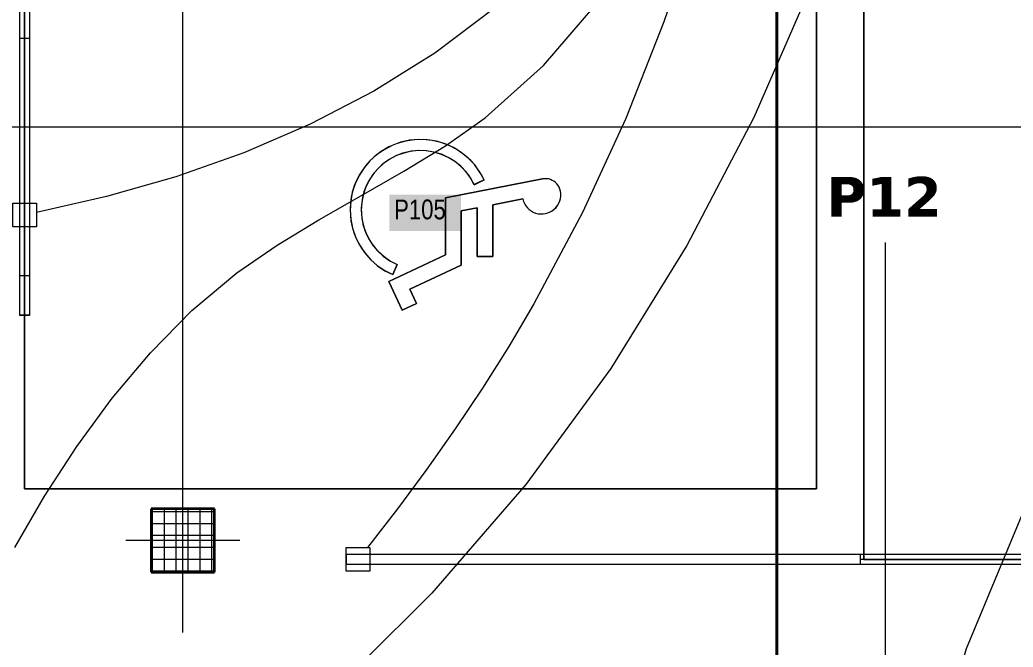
# Model space of a CAD drawing. Extents: x -1132 to 613, y -179 to 712.
# Drawn here: x -232.9 to -107.5, y 94.5 to 173.7 of the extents above; entities that cross this region are included whole.
import ezdxf
from ezdxf.lldxf.tags import DXFTag

# ---------------------------------------------------------------- set-up
doc = ezdxf.new("R2010")
doc.units = 0
doc.layers.get('0').update_dxf_attribs({"lineweight": 13})
for name, color, linetype, lineweight, true_color in [('A-____-MATC-OTLN', 7, 'Strichpunkt - Mittel', 40, 0x0080ff), ('A-DETL-____-OTLN', 5, 'Continuous', 9, 0x0000ff), ('EL01_WAN_Leitung_HLKS', 5, 'Continuous', 13, 0x0000ff), ('EL01_WAN_Leitung_Licht', 7, 'Continuous', 13, 0x0080ff), ('EL01_WAN_Leitung_Notbeleuchtung', 7, 'Continuous', 13, 0x009900), ('EL01_WAN_Leuchten', 7, 'Continuous', 13, 0x0080ff), ('EL01_WAN_Licht', 7, 'Continuous', 13, 0x0080ff), ('S-GRID-____-IDEN', 7, 'Continuous', 9, 0x5555aa)]:
    doc.layers.add(name, color=color, linetype=linetype, lineweight=lineweight, true_color=true_color)
for name, color, linetype, lineweight in [('C-PRKG-____-IDEN', 7, 'Continuous', 5), ('C-PRKG-____-OTLN', 7, 'Continuous', 9), ('S-COLS-____-MCUT', 7, 'Continuous', 35), ('S-COLS-____-OTLN', 7, 'Continuous', 9), ('S-GRID-____-OTLN', 7, 'Continuous', 5)]:
    doc.layers.add(name, color=color, linetype=linetype, lineweight=lineweight)
doc.styles.get("Standard").update_dxf_attribs({"font": 'arial.ttf'})
tags = doc.linetypes.add('_Rasterlinie_', pattern=[0.375, 0.2, -0.05, 0.075, -0.05]).pattern_tags.tags
tags[10:11] = [DXFTag(74, 4), DXFTag(75, 0), DXFTag(340, '0'), DXFTag(46, 1.0), DXFTag(50, 0.0), DXFTag(44, 0.0), DXFTag(45, 0.0)]
tags[8:9] = [DXFTag(74, 4), DXFTag(75, 0), DXFTag(340, '0'), DXFTag(46, 1.0), DXFTag(50, 0.0), DXFTag(44, 0.0), DXFTag(45, 0.0)]
tags[6:7] = [DXFTag(74, 4), DXFTag(75, 0), DXFTag(340, '0'), DXFTag(46, 1.0), DXFTag(50, 0.0), DXFTag(44, 0.0), DXFTag(45, 0.0)]
tags[4:5] = [DXFTag(74, 4), DXFTag(75, 0), DXFTag(340, '0'), DXFTag(46, 1.0), DXFTag(50, 0.0), DXFTag(44, 0.0), DXFTag(45, 0.0)]
tags = doc.linetypes.add('_Strichpunkt - Mittel_', pattern=[0.35, 0.15, -0.1, 0, -0.1]).pattern_tags.tags
tags[10:11] = [DXFTag(74, 4), DXFTag(75, 0), DXFTag(340, '0'), DXFTag(46, 1.0), DXFTag(50, 0.0), DXFTag(44, 0.0), DXFTag(45, 0.0)]
tags[8:9] = [DXFTag(74, 4), DXFTag(75, 0), DXFTag(340, '0'), DXFTag(46, 1.0), DXFTag(50, 0.0), DXFTag(44, 0.0), DXFTag(45, 0.0)]
tags[6:7] = [DXFTag(74, 4), DXFTag(75, 0), DXFTag(340, '0'), DXFTag(46, 1.0), DXFTag(50, 0.0), DXFTag(44, 0.0), DXFTag(45, 0.0)]
tags[4:5] = [DXFTag(74, 4), DXFTag(75, 0), DXFTag(340, '0'), DXFTag(46, 1.0), DXFTag(50, 0.0), DXFTag(44, 0.0), DXFTag(45, 0.0)]
tags = doc.linetypes.add('Strichpunkt - Mittel', pattern=[0.35, 0.15, -0.1, 0, -0.1]).pattern_tags.tags
tags[10:11] = [DXFTag(74, 4), DXFTag(75, 0), DXFTag(340, '0'), DXFTag(46, 1.0), DXFTag(50, 0.0), DXFTag(44, 0.0), DXFTag(45, 0.0)]
tags[8:9] = [DXFTag(74, 4), DXFTag(75, 0), DXFTag(340, '0'), DXFTag(46, 1.0), DXFTag(50, 0.0), DXFTag(44, 0.0), DXFTag(45, 0.0)]
tags[6:7] = [DXFTag(74, 4), DXFTag(75, 0), DXFTag(340, '0'), DXFTag(46, 1.0), DXFTag(50, 0.0), DXFTag(44, 0.0), DXFTag(45, 0.0)]
tags[4:5] = [DXFTag(74, 4), DXFTag(75, 0), DXFTag(340, '0'), DXFTag(46, 1.0), DXFTag(50, 0.0), DXFTag(44, 0.0), DXFTag(45, 0.0)]

# ---------------------------------------------------------------- blocks, each defined once
blk = doc.blocks.new('Referenz-A0UJ359BXE', base_point=(-1140.16, -173.77))
at = {"layer": 'A-____-MATC-OTLN', "color": 0, "linetype": 'Strichpunkt - Mittel', "ltscale": 0.4}
blk.add_line((-137.29, 357.16), (-137.29, -173.77), dxfattribs=at)
at = {"layer": 'A-DETL-____-OTLN', "color": 0, "linetype": '_Strichpunkt - Mittel_', "ltscale": 0.13}
blk.add_line((-205.09, 107.96), (-219.49, 107.96), dxfattribs=at)
at = {"layer": 'C-PRKG-____-IDEN', "color": 7, "linetype": 'Continuous', "ltscale": 0.13, "true_color": 0xffffff}
for points in [[(-186.24, 147.03), (-177.17, 147.03), (-186.24, 151.63)], [(-177.17, 147.03), (-186.24, 151.63), (-177.17, 151.63)]]:
    blk.add_solid(points, dxfattribs=at)
at = {"layer": 'C-PRKG-____-OTLN', "color": 0, "linetype": 'Continuous', "ltscale": 0.13}
for p, q in [((-126.29, 105.57), (-126.29, 205.55)), ((-126.29, 205.55), (-126.29, 105.57)), ((-126.29, 105.57), (-126.29, 205.55)), ((-232.29, 184.88), (-232.29, 114.5)), ((-232.29, 114.5), (-232.29, 184.88)), ((-232.29, 114.5), (-232.29, 184.88)), ((-132.29, 114.5), (-132.29, 184.88)), ((-132.29, 114.5), (-132.29, 184.88)), ((-132.29, 184.88), (-132.29, 114.5)), ((-185.25, 158.07), (-186.28, 157.63)), ((-184.8, 158.22), (-185.88, 157.82)), ((-184.18, 158.38), (-185.25, 158.07)), ((-183.69, 158.47), (-184.8, 158.22)), ((-183.07, 158.55), (-184.18, 158.38)), ((-182.54, 158.58), (-183.69, 158.47)), ((-181.95, 158.57), (-183.07, 158.55)), ((-181.4, 158.54), (-182.54, 158.58)), ((-180.83, 158.46), (-181.95, 158.57)), ((-180.27, 158.35), (-181.4, 158.54)), ((-179.74, 158.21), (-180.83, 158.46)), ((-179.17, 158.02), (-180.27, 158.35)), ((-178.69, 157.82), (-179.74, 158.21)), ((-187.25, 157.07), (-188.14, 156.38)), ((-186.89, 157.29), (-187.83, 156.64)), ((-186.28, 157.63), (-187.25, 157.07)), ((-185.88, 157.82), (-186.89, 157.29)), ((-184.56, 156.83), (-185.5, 156.46)), ((-184.41, 156.87), (-185.31, 156.54)), ((-183.59, 157.07), (-184.56, 156.83)), ((-183.47, 157.09), (-184.41, 156.87)), ((-182.59, 157.18), (-183.59, 157.07)), ((-182.5, 157.18), (-183.47, 157.09)), ((-181.59, 157.15), (-182.59, 157.18)), ((-181.54, 157.14), (-182.5, 157.18)), ((-180.6, 156.99), (-181.59, 157.15)), ((-180.59, 156.99), (-181.54, 157.14)), ((-179.64, 156.7), (-180.6, 156.99)), ((-179.66, 156.71), (-180.59, 156.99)), ((-178.13, 157.55), (-179.17, 158.02)), ((-177.69, 157.3), (-178.69, 157.82)), ((-177.15, 156.95), (-178.13, 157.55)), ((-176.77, 156.66), (-177.69, 157.3)), ((-176.26, 156.23), (-177.15, 156.95)), ((-188.68, 155.87), (-189.42, 154.99)), ((-188.68, 155.87), (-189.18, 155.31)), ((-187.83, 156.64), (-188.68, 155.87)), ((-188.14, 156.38), (-188.68, 155.87)), ((-186.96, 155.54), (-187.67, 154.89)), ((-186.37, 155.97), (-187.17, 155.37)), ((-186.17, 156.1), (-186.96, 155.54)), ((-185.5, 156.46), (-186.37, 155.97)), ((-185.31, 156.54), (-186.17, 156.1)), ((-178.78, 156.31), (-179.66, 156.71)), ((-178.73, 156.28), (-179.64, 156.7)), ((-177.96, 155.8), (-178.78, 156.31)), ((-177.88, 155.75), (-178.73, 156.28)), ((-177.21, 155.2), (-177.96, 155.8)), ((-177.11, 155.1), (-177.88, 155.75)), ((-175.94, 155.91), (-176.77, 156.66)), ((-175.47, 155.4), (-176.26, 156.23)), ((-175.44, 155.36), (-175.94, 155.91)), ((-189.42, 154.99), (-190.05, 154.03)), ((-189.63, 154.71), (-190.02, 154.08)), ((-189.18, 155.31), (-189.63, 154.71)), ((-188.13, 154.38), (-188.54, 153.82)), ((-187.67, 154.89), (-188.3, 154.16)), ((-187.68, 154.89), (-188.13, 154.38)), ((-187.17, 155.37), (-187.68, 154.89)), ((-176.54, 154.5), (-177.21, 155.2)), ((-176.63, 154.6), (-177.11, 155.1)), ((-176.2, 154.06), (-176.63, 154.6)), ((-175.97, 153.72), (-176.54, 154.5)), ((-174.79, 154.47), (-175.47, 155.4)), ((-174.99, 154.76), (-175.44, 155.36)), ((-174.58, 154.13), (-174.99, 154.76)), ((-174.24, 153.47), (-174.79, 154.47)), ((-190.36, 153.41), (-190.65, 152.72)), ((-190.05, 154.03), (-190.54, 153)), ((-190.02, 154.07), (-190.36, 153.41)), ((-188.82, 153.35), (-189.24, 152.48)), ((-188.89, 153.23), (-189.19, 152.6)), ((-188.54, 153.82), (-188.89, 153.23)), ((-188.3, 154.16), (-188.82, 153.35)), ((-166.88, 153.59), (-179.15, 151.2)), ((-179.15, 151.2), (-166.88, 153.59)), ((-175.83, 153.49), (-176.2, 154.06)), ((-175.51, 152.87), (-175.97, 153.72)), ((-175.51, 152.88), (-175.83, 153.49)), ((-175.51, 152.87), (-174.24, 153.47)), ((-174.24, 153.47), (-175.51, 152.88)), ((-174.24, 153.47), (-174.58, 154.13)), ((-174.24, 153.47), (-174.24, 153.47)), ((-166.63, 153.62), (-166.88, 153.59)), ((-166.63, 153.62), (-166.88, 153.59)), ((-166.38, 153.62), (-166.63, 153.62)), ((-166.38, 153.62), (-166.63, 153.62)), ((-166.13, 153.59), (-166.38, 153.62)), ((-166.13, 153.59), (-166.38, 153.62)), ((-165.89, 153.52), (-166.13, 153.59)), ((-165.89, 153.52), (-166.13, 153.59)), ((-165.65, 153.42), (-165.89, 153.52)), ((-165.65, 153.42), (-165.89, 153.52)), ((-165.44, 153.3), (-165.65, 153.42)), ((-165.44, 153.3), (-165.65, 153.42)), ((-165.24, 153.14), (-165.44, 153.3)), ((-165.24, 153.14), (-165.44, 153.3)), ((-165.06, 152.96), (-165.24, 153.14)), ((-165.06, 152.96), (-165.24, 153.14)), ((-190.9, 151.91), (-191.11, 150.78)), ((-190.87, 152.01), (-191.04, 151.28)), ((-190.54, 153), (-190.9, 151.91)), ((-190.65, 152.72), (-190.87, 152.01)), ((-189.43, 151.96), (-189.6, 151.29)), ((-189.24, 152.48), (-189.54, 151.56)), ((-189.19, 152.6), (-189.43, 151.96)), ((-175.51, 152.88), (-175.51, 152.87)), ((-164.91, 152.76), (-165.06, 152.96)), ((-164.91, 152.76), (-165.06, 152.96)), ((-164.78, 152.54), (-164.91, 152.76)), ((-164.78, 152.54), (-164.91, 152.76)), ((-164.69, 152.31), (-164.78, 152.54)), ((-164.69, 152.31), (-164.78, 152.54)), ((-164.62, 152.07), (-164.69, 152.31)), ((-164.62, 152.07), (-164.69, 152.31)), ((-164.58, 151.76), (-164.62, 152.07)), ((-164.58, 151.76), (-164.62, 152.07)), ((-191.11, 150.78), (-191.18, 149.64)), ((-191.14, 150.54), (-191.18, 149.79)), ((-191.04, 151.28), (-191.14, 150.54)), ((-189.72, 150.61), (-189.78, 149.65)), ((-189.72, 150.61), (-189.77, 149.92)), ((-189.54, 151.56), (-189.72, 150.61)), ((-189.6, 151.29), (-189.72, 150.61)), ((-179.15, 151.2), (-179.15, 144.01)), ((-179.15, 144.01), (-179.15, 151.2)), ((-179.15, 151.2), (-179.15, 151.2)), ((-173.15, 150.33), (-169.38, 151.07)), ((-169.38, 151.07), (-173.15, 150.33)), ((-169.38, 151.07), (-169.29, 150.76)), ((-169.38, 151.07), (-169.29, 150.76)), ((-169.38, 151.07), (-169.38, 151.07)), ((-169.29, 150.76), (-169.16, 150.48)), ((-169.29, 150.76), (-169.16, 150.48)), ((-164.98, 150.26), (-164.83, 150.53)), ((-164.98, 150.26), (-164.83, 150.53)), ((-164.83, 150.53), (-164.71, 150.82)), ((-164.83, 150.53), (-164.71, 150.82)), ((-164.71, 150.82), (-164.63, 151.13)), ((-164.71, 150.82), (-164.63, 151.13)), ((-164.63, 151.13), (-164.58, 151.44)), ((-164.63, 151.13), (-164.58, 151.44)), ((-164.58, 151.44), (-164.58, 151.76)), ((-164.58, 151.44), (-164.58, 151.76)), ((-164.58, 151.6), (-164.58, 151.6)), ((-191.18, 149.79), (-191.15, 149.04)), ((-191.18, 149.69), (-191.18, 149.69)), ((-191.18, 149.64), (-191.1, 148.5)), ((-189.78, 149.65), (-189.71, 148.68)), ((-189.77, 149.92), (-189.76, 149.23)), ((-175.15, 149.95), (-177.15, 149.56)), ((-177.15, 149.56), (-175.15, 149.94)), ((-177.15, 142.73), (-177.15, 149.56)), ((-177.15, 149.56), (-177.15, 142.73)), ((-177.15, 149.56), (-177.15, 149.56)), ((-175.15, 149.95), (-175.15, 149.94)), ((-175.15, 149.94), (-175.15, 143.81)), ((-175.15, 143.81), (-175.15, 149.94)), ((-173.15, 143.81), (-173.15, 150.33)), ((-173.15, 150.33), (-173.15, 143.81)), ((-173.15, 150.33), (-173.15, 150.33)), ((-169.16, 150.48), (-169, 150.21)), ((-169.16, 150.48), (-169, 150.21)), ((-169, 150.21), (-168.8, 149.96)), ((-169, 150.21), (-168.8, 149.96)), ((-168.8, 149.96), (-168.58, 149.74)), ((-168.8, 149.96), (-168.58, 149.74)), ((-168.58, 149.74), (-168.32, 149.56)), ((-168.58, 149.74), (-168.32, 149.56)), ((-168.32, 149.56), (-168.05, 149.4)), ((-168.32, 149.56), (-168.05, 149.41)), ((-168.05, 149.41), (-167.75, 149.29)), ((-168.05, 149.4), (-167.75, 149.29)), ((-167.75, 149.29), (-167.45, 149.21)), ((-167.75, 149.29), (-167.45, 149.21)), ((-166.51, 149.22), (-166.21, 149.31)), ((-166.51, 149.23), (-166.21, 149.31)), ((-166.21, 149.31), (-165.92, 149.43)), ((-166.21, 149.31), (-165.92, 149.43)), ((-165.92, 149.43), (-165.64, 149.59)), ((-165.92, 149.43), (-165.65, 149.59)), ((-165.65, 149.59), (-165.4, 149.79)), ((-165.64, 149.59), (-165.4, 149.79)), ((-165.4, 149.79), (-165.17, 150.01)), ((-165.4, 149.79), (-165.18, 150.01)), ((-165.18, 150.01), (-164.98, 150.26)), ((-165.17, 150.01), (-164.98, 150.26)), ((-191.15, 149.04), (-191.07, 148.3)), ((-191.1, 148.5), (-190.87, 147.37)), ((-191.07, 148.3), (-190.92, 147.57)), ((-189.76, 149.23), (-189.69, 148.55)), ((-189.71, 148.68), (-189.52, 147.74)), ((-189.69, 148.55), (-189.55, 147.87)), ((-167.45, 149.21), (-167.14, 149.18)), ((-167.45, 149.21), (-167.14, 149.18)), ((-167.14, 149.18), (-166.82, 149.18)), ((-167.14, 149.18), (-166.82, 149.18)), ((-166.82, 149.18), (-166.51, 149.23)), ((-166.82, 149.18), (-166.51, 149.22)), ((-190.92, 147.57), (-190.71, 146.85)), ((-190.87, 147.37), (-190.5, 146.29)), ((-190.71, 146.85), (-190.44, 146.15)), ((-189.55, 147.87), (-189.35, 147.21)), ((-189.52, 147.74), (-189.21, 146.83)), ((-189.35, 147.21), (-189.1, 146.57)), ((-189.21, 146.83), (-188.78, 145.96)), ((-190.5, 146.29), (-189.99, 145.26)), ((-190.44, 146.15), (-190.12, 145.48)), ((-189.1, 146.57), (-188.78, 145.96)), ((-188.78, 145.96), (-188.25, 145.16)), ((-188.78, 145.96), (-188.41, 145.38)), ((-190.11, 145.48), (-189.73, 144.84)), ((-189.99, 145.26), (-189.36, 144.31)), ((-189.73, 144.84), (-189.3, 144.23)), ((-189.36, 144.31), (-188.61, 143.44)), ((-188.41, 145.38), (-187.76, 144.58)), ((-188.25, 145.16), (-187.61, 144.43)), ((-187.76, 144.58), (-187, 143.87)), ((-187.61, 144.43), (-186.89, 143.79)), ((-189.3, 144.23), (-188.56, 143.39)), ((-188.61, 143.44), (-187.75, 142.68)), ((-188.56, 143.39), (-187.71, 142.65)), ((-187, 143.87), (-186.15, 143.28)), ((-186.89, 143.79), (-186.09, 143.24)), ((-179.15, 144.01), (-186.31, 140.67)), ((-186.31, 140.67), (-179.15, 144.01)), ((-186.15, 143.28), (-185.23, 142.81)), ((-186.09, 143.24), (-185.23, 142.81)), ((-179.15, 144.01), (-179.15, 144.01)), ((-175.15, 143.81), (-173.15, 143.81)), ((-173.15, 143.81), (-175.15, 143.81)), ((-175.15, 143.81), (-175.15, 143.81)), ((-173.15, 143.81), (-173.15, 143.81)), ((-187.75, 142.68), (-186.8, 142.04)), ((-187.71, 142.65), (-186.78, 142.02)), ((-186.8, 142.04), (-185.78, 141.52)), ((-186.78, 142.02), (-185.78, 141.52)), ((-185.78, 141.52), (-185.23, 142.81)), ((-185.23, 142.81), (-185.78, 141.52)), ((-185.23, 142.81), (-185.23, 142.81)), ((-183.65, 139.7), (-177.15, 142.73)), ((-177.15, 142.73), (-183.65, 139.7)), ((-177.15, 142.73), (-177.15, 142.73)), ((-186.31, 140.67), (-184.62, 137.04)), ((-184.62, 137.04), (-186.31, 140.67)), ((-186.31, 140.67), (-186.31, 140.67)), ((-185.78, 141.52), (-185.78, 141.52)), ((-182.81, 137.89), (-183.65, 139.7)), ((-183.65, 139.7), (-182.81, 137.89)), ((-183.65, 139.7), (-183.65, 139.7)), ((-184.62, 137.04), (-182.81, 137.89)), ((-182.81, 137.89), (-184.62, 137.04)), ((-184.62, 137.04), (-184.62, 137.04)), ((-182.81, 137.89), (-182.81, 137.89)), ((-132.29, 114.5), (-232.29, 114.5)), ((-232.29, 114.5), (-132.29, 114.5)), ((-132.29, 114.5), (-232.29, 114.5)), ((-232.29, 114.5), (-232.29, 114.5)), ((-132.29, 114.5), (-132.29, 114.5)), ((-73.29, 105.57), (-126.29, 105.57)), ((-126.29, 105.57), (-73.29, 105.57)), ((-73.29, 105.57), (-126.29, 105.57)), ((-126.29, 105.57), (-126.29, 105.57))]:
    blk.add_line(p, q, dxfattribs=at)
at = {"layer": 'S-COLS-____-MCUT', "color": 0, "linetype": 'Continuous', "ltscale": 0.35}
for p, q in [((-208.29, 111.96), (-216.29, 111.96)), ((-216.29, 111.96), (-216.29, 103.96)), ((-208.29, 103.96), (-208.29, 111.96)), ((-216.29, 103.96), (-208.29, 103.96))]:
    blk.add_line(p, q, dxfattribs=at)
at = {"layer": 'S-COLS-____-OTLN', "color": 0, "linetype": 'Continuous', "ltscale": 0.13}
for p, q in [((-216.13, 103.96), (-216.13, 111.96)), ((-214.63, 103.96), (-214.63, 111.96)), ((-213.13, 103.96), (-213.13, 111.96)), ((-211.63, 103.96), (-211.63, 111.96)), ((-210.13, 103.96), (-210.13, 111.96)), ((-208.63, 103.96), (-208.63, 111.96)), ((-216.29, 111.63), (-208.29, 111.63)), ((-216.29, 110.13), (-208.29, 110.13)), ((-216.29, 108.63), (-208.29, 108.63)), ((-216.29, 107.13), (-208.29, 107.13)), ((-216.29, 105.63), (-208.29, 105.63)), ((-216.29, 104.13), (-208.29, 104.13))]:
    blk.add_line(p, q, dxfattribs=at)
at = {"layer": 'S-GRID-____-OTLN', "color": 0, "linetype": '_Rasterlinie_', "ltscale": 0.13}
for p, q in [((-212.29, 96.36), (-212.29, 357.16)), ((-1093.73, 160.16), (174.71, 160.16)), ((-123.59, -160.53), (-123.59, 145.56))]:
    blk.add_line(p, q, dxfattribs=at)
at = {"layer": 'C-PRKG-____-IDEN', "color": 0, "linetype": 'Continuous', "ltscale": 0.13, "insert": (-185.62, 151), "char_height": 2.5, "attachment_point": 1}
blk.add_mtext('{\\W0.8;\\fArial;P105}', dxfattribs=at)
at = {"layer": 'S-GRID-____-IDEN', "color": 0, "linetype": 'Continuous', "lineweight": 5, "ltscale": 0.13, "insert": (-131.03, 153.85), "char_height": 5, "attachment_point": 1}
blk.add_mtext('{\\fVerdana|b1|i0;P12}', dxfattribs=at)
blk = doc.blocks.new('Leitung-A0UJ35BFXE', base_point=(-123.21, 55.31))
at = {"color": 0, "linetype": 'ByBlock', "lineweight": -2, "ltscale": 0.13}
for p, q in [((-17.79, 192.18), (-6.3, 196.11)), ((-29.1, 187.56), (-17.79, 192.18)), ((-40.1, 182.23), (-29.1, 187.56)), ((-50.69, 176.14), (-40.1, 182.23)), ((-60.74, 169.27), (-50.69, 176.14)), ((-65.53, 165.52), (-60.74, 169.27)), ((-70.15, 161.56), (-65.53, 165.52)), ((-77.3, 154.63), (-70.15, 161.56)), ((-83.94, 147.17), (-77.3, 154.63)), ((-95.72, 130.88), (-83.94, 147.17)), ((-105.52, 113.13), (-95.72, 130.88)), ((-113.35, 94.33), (-105.52, 113.13)), ((-119.24, 74.91), (-113.35, 94.33)), ((-123.21, 55.31), (-119.24, 74.91))]:
    blk.add_line(p, q, dxfattribs=at)
blk = doc.blocks.new('Kabelkanal-A0UJ35BLXE', base_point=(-191.68, 104.98))
at = {"color": 0, "linetype": 'ByBlock', "lineweight": -2, "ltscale": 0.13}
for p, q in [((-191.68, 106.18), (-191.68, 104.98)), ((174.71, 106.18), (-191.68, 106.18)), ((-191.68, 104.98), (174.71, 104.98))]:
    blk.add_line(p, q, dxfattribs=at)
blk = doc.blocks.new('Leitung-A0UJ35DVXE', base_point=(-233.53, 107.08))
at = {"color": 0, "linetype": 'ByBlock', "lineweight": -2, "ltscale": 0.13}
for p, q in [((-145.41, 201.85), (-141.87, 211.21)), ((-149.62, 192.63), (-145.41, 201.85)), ((-154.56, 183.76), (-149.62, 192.63)), ((-160.26, 175.45), (-154.56, 183.76)), ((-166.77, 167.9), (-160.26, 175.45)), ((-174.13, 161.33), (-166.77, 167.9)), ((-179.14, 157.79), (-174.13, 161.33)), ((-184.39, 154.57), (-179.14, 157.79)), ((-189.76, 151.5), (-184.39, 154.57)), ((-195.14, 148.43), (-189.76, 151.5)), ((-200.41, 145.23), (-195.14, 148.43)), ((-205.47, 141.73), (-200.41, 145.23)), ((-211.16, 136.98), (-205.47, 141.73)), ((-216.4, 131.67), (-211.16, 136.98)), ((-221.22, 125.93), (-216.4, 131.67)), ((-225.67, 119.85), (-221.22, 125.93)), ((-229.76, 113.54), (-225.67, 119.85)), ((-233.53, 107.08), (-229.76, 113.54))]:
    blk.add_line(p, q, dxfattribs=at)
blk = doc.blocks.new('Leitung-A0UJ35EDXE', base_point=(-188.99, 107.08))
at = {"color": 0, "linetype": 'ByBlock', "lineweight": -2, "ltscale": 0.13}
for p, q in [((-141.21, 211.21), (-143.97, 198.47)), ((-143.97, 198.47), (-147.42, 185.85)), ((-147.42, 185.85), (-151.55, 173.42)), ((-151.55, 173.42), (-156.35, 161.23)), ((-156.35, 161.23), (-161.83, 149.35)), ((-161.83, 149.35), (-167.98, 137.82)), ((-167.98, 137.82), (-171.15, 132.47)), ((-171.15, 132.47), (-174.46, 127.21)), ((-174.46, 127.21), (-177.91, 122.04)), ((-177.91, 122.04), (-181.48, 116.97)), ((-181.48, 116.97), (-185.18, 111.98)), ((-185.18, 111.98), (-188.99, 107.08))]:
    blk.add_line(p, q, dxfattribs=at)
blk = doc.blocks.new('Deckendose UP-A0UJ35IFXE', base_point=(-233.78, 147.56))
at = {"color": 0, "lineweight": -2}
for p, q in [((-233.78, 147.56), (-233.78, 150.56)), ((-233.78, 150.56), (-230.78, 150.56)), ((-230.78, 150.56), (-230.78, 147.56)), ((-230.78, 147.56), (-233.78, 147.56))]:
    blk.add_line(p, q, dxfattribs=at)
blk = doc.blocks.new('LED-Langfeldleuchte 37W-A0UJ35K1XE', base_point=(-232.88, 141.37))
at = {"color": 0, "linetype": 'ByBlock', "lineweight": -2, "ltscale": 0.13}
for p, q in [((-232.88, 171.38), (-232.88, 171.37)), ((-232.88, 141.38), (-232.88, 171.38)), ((-232.88, 171.38), (-231.68, 171.38)), ((-232.88, 141.37), (-232.88, 171.37)), ((-232.88, 171.37), (-231.68, 171.37)), ((-231.68, 171.38), (-231.68, 171.37)), ((-231.68, 171.38), (-231.68, 141.38)), ((-231.68, 171.37), (-231.68, 141.37)), ((-232.88, 141.38), (-232.88, 141.37)), ((-231.68, 141.38), (-232.88, 141.38)), ((-231.68, 141.37), (-232.88, 141.37)), ((-231.68, 141.38), (-231.68, 141.37))]:
    blk.add_line(p, q, dxfattribs=at)
blk = doc.blocks.new('Leitung-A0UJ35K7XE', base_point=(-240.17, 55.62))
at = {"color": 0, "linetype": 'ByBlock', "lineweight": -2, "ltscale": 0.13}
for p, q in [((-126.82, 195.06), (-132.92, 178.02)), ((-132.92, 178.02), (-140.2, 161.34)), ((-140.2, 161.34), (-148.64, 145.18)), ((-148.64, 145.18), (-158.25, 129.69)), ((-158.25, 129.69), (-168.99, 115.02)), ((-168.99, 115.02), (-180.88, 101.31)), ((-180.88, 101.31), (-189.75, 92.47)), ((-189.75, 92.47), (-199.11, 84.15)), ((-199.11, 84.15), (-208.88, 76.32)), ((-208.88, 76.32), (-219.03, 68.97)), ((-219.03, 68.97), (-229.48, 62.08)), ((-229.48, 62.08), (-240.17, 55.62))]:
    blk.add_line(p, q, dxfattribs=at)
blk = doc.blocks.new('Kabelkanal-A0UJ35LZXE', base_point=(-232.88, 136.38))
at = {"color": 0, "linetype": 'ByBlock', "lineweight": -2, "ltscale": 0.13}
for p, q in [((-232.88, 176.4), (-232.88, 176.37)), ((-232.88, 176.4), (-231.68, 176.4)), ((-232.88, 136.4), (-232.88, 176.4)), ((-232.88, 176.37), (-231.68, 176.37)), ((-232.88, 136.38), (-232.88, 176.37)), ((-231.68, 176.4), (-231.68, 176.37)), ((-231.68, 176.4), (-231.68, 136.4)), ((-231.68, 176.37), (-231.68, 136.38)), ((-232.88, 136.4), (-232.88, 136.38)), ((-231.68, 136.4), (-232.88, 136.4)), ((-231.68, 136.38), (-232.88, 136.38)), ((-231.68, 136.4), (-231.68, 136.38))]:
    blk.add_line(p, q, dxfattribs=at)
blk = doc.blocks.new('Deckendose UP-A0UJ35O9XE', base_point=(-191.68, 104.08))
at = {"color": 0, "lineweight": -2}
for p, q in [((-191.68, 104.08), (-191.68, 107.08)), ((-191.68, 107.08), (-188.68, 107.08)), ((-188.68, 107.08), (-188.68, 104.08)), ((-188.68, 104.08), (-191.68, 104.08))]:
    blk.add_line(p, q, dxfattribs=at)
blk = doc.blocks.new('LED-Langfeldleuchte 37W-A0UJ35Q5XE', base_point=(-126.71, 104.98))
at = {"color": 0, "lineweight": -2}
for p, q in [((-126.71, 104.98), (-126.71, 106.18)), ((-96.71, 105.58), (-126.71, 105.58)), ((-96.71, 104.98), (-96.71, 106.18))]:
    blk.add_line(p, q, dxfattribs=at)
blk = doc.blocks.new('Leitung-A0UJ35R7XE', base_point=(-230.78, 149.36))
at = {"color": 0, "linetype": 'ByBlock', "lineweight": -2, "ltscale": 0.13}
for p, q in [((-142.27, 212.39), (-147.26, 204.17)), ((-147.26, 204.17), (-152.81, 196.26)), ((-152.81, 196.26), (-158.93, 188.74)), ((-158.93, 188.74), (-165.59, 181.72)), ((-165.59, 181.72), (-172.77, 175.26)), ((-172.77, 175.26), (-180.47, 169.46)), ((-180.47, 169.46), (-188.17, 164.66)), ((-188.17, 164.66), (-196.24, 160.49)), ((-196.24, 160.49), (-204.61, 156.91)), ((-204.61, 156.91), (-213.2, 153.88)), ((-213.2, 153.88), (-221.95, 151.38)), ((-221.95, 151.38), (-230.78, 149.36))]:
    blk.add_line(p, q, dxfattribs=at)

msp = doc.modelspace()

# ---------------------------------------------------------------- block references
at = {"color": 9, "lineweight": 25, "ltscale": 0.25, "true_color": 0xc0c0c0}
msp.add_blockref('Referenz-A0UJ359BXE', (-1140.16, -173.77), dxfattribs=at)
at = {"layer": 'EL01_WAN_Leitung_HLKS', "ltscale": 0.13}
msp.add_blockref('Leitung-A0UJ35BFXE', (-123.21, 55.31), dxfattribs=at)
at = {"layer": 'EL01_WAN_Leitung_Licht', "ltscale": 0.13}
for name, p in [('Leitung-A0UJ35R7XE', (-230.78, 149.36)), ('Leitung-A0UJ35DVXE', (-233.53, 107.08)), ('Leitung-A0UJ35EDXE', (-188.99, 107.08))]:
    msp.add_blockref(name, p, dxfattribs=at)
at = {"layer": 'EL01_WAN_Leitung_Notbeleuchtung', "ltscale": 0.13}
msp.add_blockref('Leitung-A0UJ35K7XE', (-240.17, 55.62), dxfattribs=at)
at = {"layer": 'EL01_WAN_Leuchten', "ltscale": 0.13}
for name, p in [('Kabelkanal-A0UJ35LZXE', (-232.88, 136.38)), ('LED-Langfeldleuchte 37W-A0UJ35K1XE', (-232.88, 141.37)), ('Kabelkanal-A0UJ35BLXE', (-191.68, 104.98)), ('LED-Langfeldleuchte 37W-A0UJ35Q5XE', (-126.71, 104.98))]:
    msp.add_blockref(name, p, dxfattribs=at)
at = {"layer": 'EL01_WAN_Licht', "linetype": 'Continuous', "ltscale": 0.13}
for name, p in [('Deckendose UP-A0UJ35IFXE', (-233.78, 147.56)), ('Deckendose UP-A0UJ35O9XE', (-191.68, 104.08))]:
    msp.add_blockref(name, p, dxfattribs=at)

doc.saveas('drawing.dxf')
